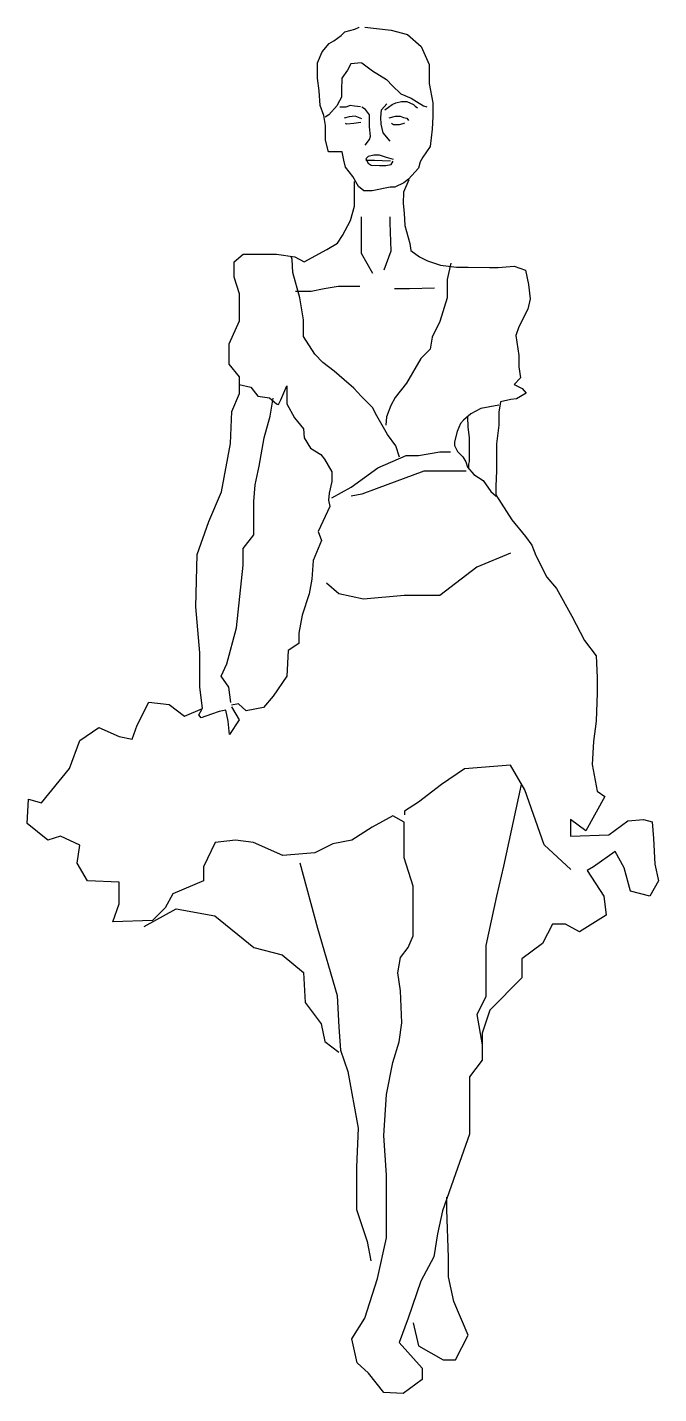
# Model space of a CAD drawing. Header units: centimetres. Extents: x 6798 to 6878, y 3598 to 3771.
import ezdxf

# ---------------------------------------------------------------- set-up
doc = ezdxf.new("R2010")
doc.units = ezdxf.units.CM
doc.header["$MEASUREMENT"] = 0

# ---------------------------------------------------------------- blocks, each defined once
blk = doc.blocks.new('women-dress')
for points in [[(-2.128, 68.212), (-0.812, 68.076), (0.004, 67.849), (0.685, 67.26), (1.094, 66.353), (1.094, 65.4), (1.275, 64.448), (1.275, 63.767), (1.23, 63.132), (1.139, 62.271), (0.776, 61.726), (0.64, 61.5), (0.549, 61.182), (0.05, 60.638), (-0.177, 60.456), (-0.631, 60.23), (-0.858, 60.23), (-1.765, 60.048), (-2.174, 60.048), (-2.446, 60.275), (-2.718, 60.774), (-3.081, 61.228), (-3.172, 61.59), (-3.263, 61.999), (-3.58, 61.999), (-3.944, 61.999), (-4.08, 62.588), (-4.08, 63.042), (-4.08, 63.314), (-4.17, 63.813), (-4.352, 64.312), (-4.397, 65.037), (-4.488, 65.672), (-4.488, 66.443), (-4.261, 66.988), (-3.898, 67.396), (-3.671, 67.532), (-3.308, 67.804), (-3.127, 67.985), (-2.628, 68.121), (-2.401, 68.212), (-2.401, 68.212)], [(-2.291, 66.439), (-2.815, 66.391), (-2.982, 66.081), (-3.269, 65.676), (-3.293, 65.08), (-3.293, 64.722), (-3.484, 64.364), (-3.507, 64.317), (-3.913, 63.84), (-4.104, 63.721)], [(-2.267, 66.439), (-1.742, 66.034), (-1.05, 65.604), (-0.74, 65.294), (-0.334, 64.889), (0.191, 64.674), (0.453, 64.507), (0.811, 64.293), (0.978, 64.245)], [(-2.338, 64.245), (-2.648, 64.269), (-2.863, 64.317), (-3.078, 64.221), (-3.364, 64.221)], [(-2.101, 62.331), (-1.892, 62.614), (-1.848, 62.779), (-1.892, 63.241), (-1.892, 63.554), (-1.892, 63.838), (-2.086, 64.106), (-2.28, 64.226)], [(-0.855, 62.534), (-1.206, 62.943), (-1.31, 63.375), (-1.325, 63.718), (-1.295, 64.091), (-1.027, 64.39)], [(-1.121, 64.102), (-0.763, 64.364), (-0.573, 64.436), (-0.286, 64.507), (-0.024, 64.507), (0.31, 64.364), (0.382, 64.269), (0.501, 64.197)], [(-2.28, 63.644), (-2.609, 63.778), (-2.907, 63.748), (-3.161, 63.674)], [(-2.325, 63.465), (-2.668, 63.405), (-3.027, 63.375), (-3.086, 63.405)], [(-0.907, 63.689), (-0.594, 63.778), (-0.355, 63.778), (-0.191, 63.718), (-0.027, 63.674), (0.048, 63.554)], [(-0.788, 63.435), (-0.698, 63.36), (-0.4, 63.36), (-0.206, 63.42), (-0.131, 63.45)], [(-0.692, 61.622), (-1.05, 61.717), (-1.384, 61.837), (-1.67, 61.837), (-1.956, 61.765), (-2.076, 61.646), (-1.956, 61.431), (-1.813, 61.336), (-1.384, 61.312), (-1.074, 61.312), (-0.811, 61.36), (-0.716, 61.527)], [(-0.835, 61.527), (-1.265, 61.55), (-1.646, 61.574), (-1.933, 61.574), (-2.076, 61.574)], [(0.074, 60.606), (-0.191, 59.981), (-0.207, 59.42), (-0.16, 58.936), (-0.129, 58.327), (0.121, 57.422), (0.168, 57.079), (0.605, 56.767), (1.011, 56.564), (1.651, 56.345), (2.447, 56.252), (3.041, 56.252), (4.094, 56.221), (4.533, 56.221), (5.331, 56.301), (5.89, 56.101), (6.05, 55.383), (6.129, 54.666), (6.01, 54.147), (5.571, 53.27), (5.411, 52.831), (5.571, 51.834), (5.571, 51.276), (5.65, 50.717), (5.331, 50.398), (5.73, 50.199), (5.93, 49.959), (5.451, 49.68), (5.172, 49.64), (4.653, 49.521), (4.573, 49.002), (4.573, 48.364), (4.454, 47.435), (4.454, 46.079), (4.414, 45.321), (4.414, 44.882), (5.213, 43.646), (5.891, 42.808), (6.21, 42.37), (6.41, 41.851), (6.968, 40.774), (7.447, 40.216), (8.205, 38.828), (8.843, 37.616), (9.417, 36.851), (9.481, 35.767), (9.481, 35.002), (9.417, 33.6), (9.29, 32.58), (9.226, 31.432), (9.481, 30.093), (9.864, 29.838), (8.907, 28.117), (8.141, 28.69), (8.141, 27.862), (10.055, 27.925), (11.012, 28.627), (11.778, 28.69), (12.224, 28.563), (12.288, 27.734), (12.352, 26.459), (12.543, 25.63), (12.097, 24.865), (11.14, 25.12), (10.821, 26.268), (10.374, 27.096), (9.29, 26.331), (8.971, 26.14), (9.8, 24.865), (9.928, 23.909), (8.588, 23.08), (7.886, 23.462), (7.248, 23.462), (6.738, 22.506), (5.717, 21.741), (5.717, 20.784), (4.12, 19.17), (3.737, 18.023), (3.737, 16.684), (3.099, 15.855), (3.099, 14.452), (3.099, 12.986), (2.398, 11.009), (1.76, 9.16), (1.505, 8.013), (1.313, 6.865), (0.675, 5.654), (0.037, 3.805), (-0.409, 2.593), (0.739, 1.318), (0.739, 0.744), (-0.218, 0.043), (-1.175, 0.107), (-1.94, 1.063), (-2.514, 1.573), (-2.769, 2.785), (-2.132, 3.805), (-1.494, 5.781), (-1.047, 7.821), (-1.047, 9.224), (-1.047, 10.946), (-1.175, 12.922), (-1.048, 14.974), (-0.729, 16.568), (-0.41, 17.588), (-0.283, 18.544), (-0.347, 20.138), (-0.474, 21.031), (-0.347, 21.796), (0.036, 22.306), (0.291, 22.88), (0.291, 23.964), (0.291, 25.366), (-0.155, 26.769), (-0.155, 27.725), (-0.155, 28.554), (-0.729, 28.873), (-1.75, 28.299), (-2.771, 27.662), (-3.727, 27.47), (-4.621, 27.024), (-6.215, 26.896), (-7.683, 27.534), (-8.576, 27.662), (-9.596, 27.534), (-10.171, 26.323), (-10.171, 25.621), (-11.702, 24.984), (-12.084, 24.282), (-12.722, 23.645), (-14.7, 23.581), (-14.381, 24.474), (-14.381, 25.558), (-15.976, 25.621), (-16.486, 26.514), (-16.358, 27.407), (-17.315, 27.853), (-17.953, 27.662), (-18.974, 28.49), (-18.91, 29.702), (-18.272, 29.511), (-16.869, 31.232), (-16.358, 32.635), (-15.402, 33.272), (-14.381, 32.826), (-13.743, 32.698), (-13.488, 33.4), (-12.914, 34.547), (-11.893, 34.42), (-11.127, 33.846), (-10.234, 34.229), (-10.362, 35.312), (-10.361, 36.996), (-10.553, 39.291), (-10.489, 41.905), (-9.915, 43.563), (-9.277, 45.029), (-8.83, 47.452), (-8.766, 49.046), (-8.384, 49.938), (-8.384, 50.767), (-8.894, 51.405), (-8.894, 52.425), (-8.384, 53.573), (-8.384, 54.911), (-8.639, 55.74), (-8.639, 56.505), (-8.192, 56.888), (-7.299, 56.888), (-6.534, 56.888), (-5.623, 56.756), (-5.153, 56.505), (-4.025, 57.131), (-3.493, 57.445), (-3.242, 57.82), (-2.835, 58.572), (-2.647, 59.292), (-2.647, 59.824), (-2.647, 60.356), (-2.647, 60.513)], [(-1.723, 55.936), (-2.287, 56.933), (-2.287, 57.93), (-2.287, 58.754)], [(-1.159, 56.109), (-0.812, 57.063), (-0.855, 58.45), (-0.855, 58.754)], [(-0.392, 46.769), (-0.58, 47.332), (-0.987, 47.896), (-1.519, 48.835), (-1.739, 49.242), (-2.303, 49.806), (-2.678, 50.213), (-3.148, 50.62), (-3.649, 51.058), (-4.213, 51.496), (-4.621, 51.903), (-5.184, 52.78), (-5.184, 53.625), (-5.372, 54.721), (-5.717, 55.973), (-5.748, 56.631), (-5.798, 56.781)], [(2.177, 56.443), (1.989, 55.629), (1.989, 54.721), (1.613, 53.531), (1.237, 52.748), (1.143, 52.154), (0.673, 51.684), (-0.047, 50.463), (-0.611, 49.743), (-0.83, 49.336), (-1.05, 48.772), (-1.081, 48.365)], [(-2.374, 55.286), (-3.458, 55.286), (-4.152, 55.156), (-4.803, 55.025), (-5.583, 55.025)], [(1.357, 55.199), (0.099, 55.156), (-0.638, 55.156)], [(-8.397, 50.389), (-7.809, 50.251), (-7.463, 49.802), (-6.876, 49.733), (-6.53, 49.422), (-6.426, 49.387), (-6.323, 49.629), (-6.012, 50.32), (-6.012, 49.422), (-5.631, 48.731), (-5.182, 48.178), (-5.147, 47.729), (-4.836, 47.211), (-4.318, 46.9), (-4.145, 46.658), (-3.765, 46.036), (-3.765, 45.552), (-3.903, 44.965), (-3.938, 44.62), (-3.869, 44.309), (-4.458, 43.057), (-4.285, 42.608), (-4.7, 41.606), (-4.769, 40.673), (-4.907, 39.948), (-5.253, 38.877), (-5.426, 37.979), (-5.426, 37.461), (-5.944, 37.115), (-6.013, 35.837), (-6.705, 34.835), (-7.189, 34.282), (-8.053, 34.109), (-8.433, 34.455), (-8.779, 34.386)], [(-8.813, 34.524), (-8.917, 35.284), (-9.297, 35.837), (-9.021, 36.459), (-8.537, 38.255), (-8.191, 41.376), (-8.191, 42.206), (-7.672, 42.897), (-7.672, 44.555), (-7.603, 45.384), (-7.396, 46.317), (-7.154, 47.733), (-6.843, 48.804), (-6.705, 49.702)], [(4.557, 49.361), (3.671, 49.188), (3.173, 48.929), (2.806, 48.604), (2.654, 48.453), (2.481, 48.043), (2.352, 47.524), (2.352, 47.351), (2.503, 47.049), (2.763, 46.789), (2.914, 46.53), (3, 46.271), (3.325, 45.903), (3.779, 45.601), (4.168, 45.06), (4.428, 44.823)], [(3, 48.777), (3.022, 48.259), (3.087, 47.74), (3.087, 47.373), (3.087, 46.919), (3.087, 46.552), (3.044, 46.422), (3.044, 46.227)], [(-3.775, 44.737), (-2.803, 45.266), (-1.478, 46.238), (-0.064, 46.856), (0.554, 46.856), (1.614, 47.032), (2.144, 47.032)], [(2.939, 46.061), (0.819, 46.061), (-1.566, 45.178), (-2.273, 44.913), (-2.803, 44.825)], [(5.148, 41.983), (3.469, 41.277), (1.614, 39.864), (-0.153, 39.864), (-2.185, 39.687), (-3.421, 39.952), (-4.04, 40.482)], [(-8.779, 34.317), (-8.398, 33.66), (-8.882, 32.935), (-8.951, 33.591), (-9.055, 34.144), (-9.401, 34.075), (-9.781, 33.937), (-10.3, 33.764), (-10.403, 33.902), (-10.265, 34.179)], [(8.151, 26.191), (6.826, 27.427), (5.855, 30.164), (5.148, 31.4), (2.851, 31.223), (1.703, 30.428), (0.554, 29.546), (-0.152, 29.104), (-0.152, 28.928)], [(5.678, 30.428), (4.795, 26.367), (4.441, 24.866), (3.911, 22.394), (3.911, 21.335), (3.911, 19.834), (3.469, 18.951), (3.734, 17.438)], [(-5.365, 26.532), (-4.481, 23.265), (-3.51, 19.91), (-3.421, 18.321), (-3.333, 17.173), (-2.98, 16.114), (-2.449, 13.288), (-2.538, 11.346), (-2.538, 10.728), (-2.538, 9.227), (-2.008, 7.638), (-1.831, 6.667)], [(-13.138, 23.354), (-11.548, 24.237), (-9.605, 23.883), (-7.661, 22.294), (-6.248, 21.941), (-5.188, 21.058), (-5.1, 19.557), (-4.305, 18.498), (-4.128, 17.615), (-3.421, 17.085)], [(0.289, 3.577), (0.554, 2.429), (1.791, 1.722), (2.409, 1.722), (3.027, 2.958), (2.321, 4.636), (2.056, 5.872), (2.056, 6.843), (1.967, 9.227), (1.967, 9.845)]]:
    blk.add_lwpolyline(points)

msp = doc.modelspace()

# ---------------------------------------------------------------- block references
at = {"xscale": 2.54, "yscale": 2.54, "zscale": 2.54}
msp.add_blockref('women-dress', (6845.76, 3597.5), dxfattribs=at)

doc.saveas('drawing.dxf')
